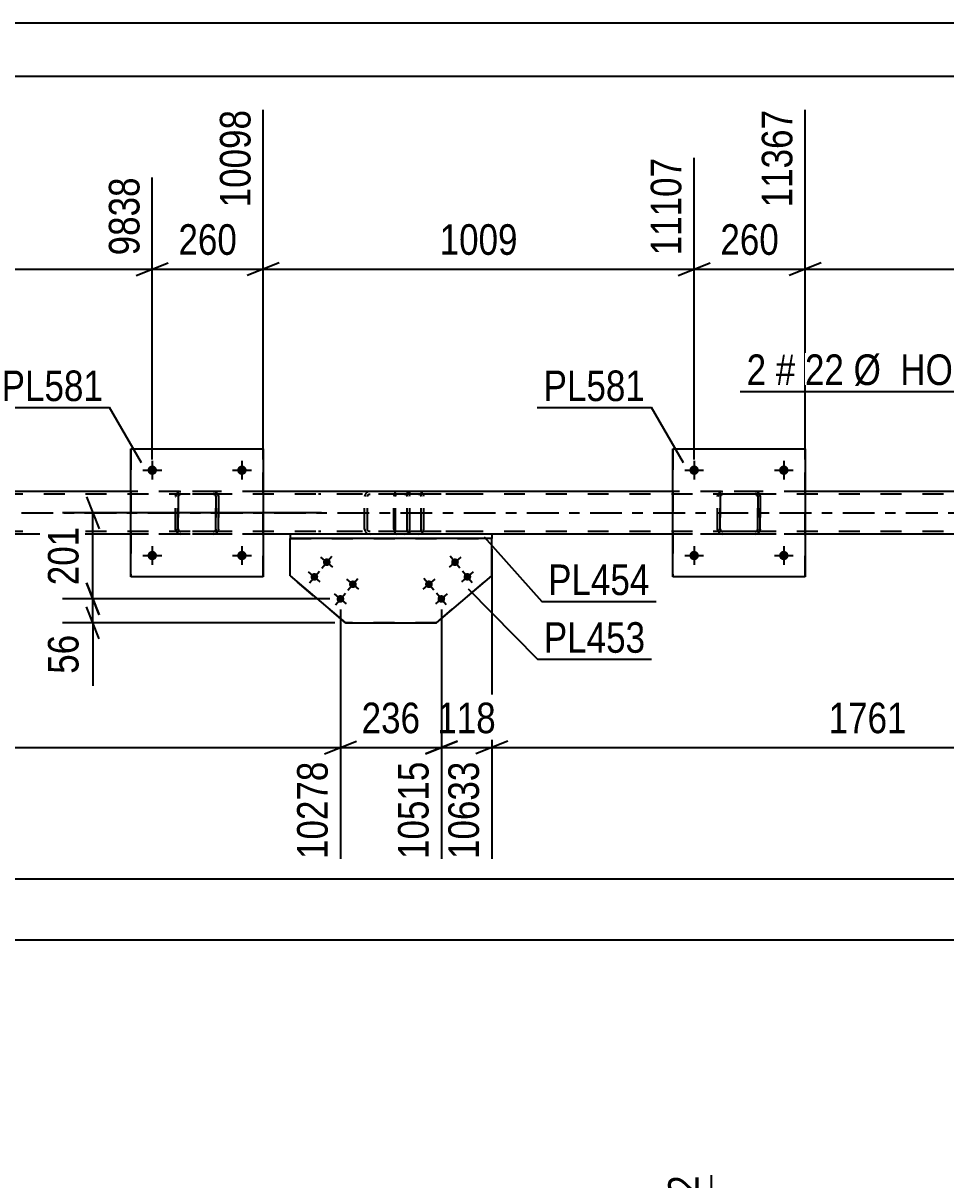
# Model space of a CAD drawing. Header units: millimetres. Extents: x -110 to 731, y -430 to 164.
# Drawn here: x 345.6 to 432, y 55.5 to 163.9 of the extents above; entities that cross this region are included whole.
import ezdxf

# ---------------------------------------------------------------- set-up
doc = ezdxf.new("R2010")
doc.units = ezdxf.units.MM
doc.linetypes.add('DXK_LINE_DOT2', pattern=[3.9198, 1.9599, -1.9599])
doc.linetypes.add('DXK_LINE_DOT3', pattern=[5.9187, 2.979, -0.9799, 0.9799, -0.9799])
doc.styles.add('Arial Narrow', font='ARIALN.TTF', dxfattribs={"height": 0.2})

# ---------------------------------------------------------------- blocks, each defined once
blk = doc.blocks.new('Unknown-570343290-53952')
at = {"color": 5, "linetype": 'Continuous'}
for p, q in [((730.87, 163.91), (-110.13, 163.91)), ((725.87, 158.91), (-105.13, 158.91))]:
    blk.add_line(p, q, dxfattribs=at)
blk = doc.blocks.new('Part-570343290-68809 - 68787')
at = {"color": 7, "linetype": 'DXK_LINE_DOT2'}
for p, q in [((381.32, 120.01), (373.28, 120.01)), ((381.32, 119.77), (373.28, 119.77)), ((377.63, 119.7), (377.59, 119.53)), ((377.59, 116.49), (377.59, 119.53)), ((377.63, 119.71), (377.63, 119.7)), ((377.85, 119.53), (377.87, 119.62)), ((377.85, 116.49), (377.85, 119.53)), ((377.87, 119.62), (377.92, 119.7)), ((378.1, 120.01), (377.91, 119.97)), ((377.92, 119.7), (378.01, 119.75)), ((378.01, 119.75), (378.1, 119.77)), ((381.51, 119.97), (381.32, 120.01)), ((381.32, 119.77), (381.41, 119.75)), ((381.41, 119.75), (381.5, 119.7)), ((381.5, 119.7), (381.55, 119.62)), ((381.55, 119.62), (381.57, 119.53)), ((381.57, 116.49), (381.57, 119.53)), ((381.79, 119.7), (381.79, 119.71)), ((381.83, 119.53), (381.79, 119.7)), ((381.83, 116.49), (381.83, 119.53)), ((381.32, 116.25), (373.28, 116.25)), ((377.59, 116.49), (377.63, 116.3)), ((377.87, 116.4), (377.85, 116.49)), ((377.92, 116.32), (377.87, 116.4)), ((377.91, 116.04), (378.1, 116.01)), ((378.01, 116.27), (377.92, 116.32)), ((378.1, 116.25), (378.01, 116.27)), ((381.41, 116.27), (381.32, 116.25)), ((381.32, 116.01), (381.51, 116.04)), ((381.5, 116.32), (381.41, 116.27)), ((381.55, 116.4), (381.5, 116.32)), ((381.57, 116.49), (381.55, 116.4)), ((381.79, 116.3), (381.83, 116.49)), ((381.32, 116.01), (373.28, 116.01))]:
    blk.add_line(p, q, dxfattribs=at)
for centre, start, end in [((378.08, 119.51), 110.9282, 155.8647), ((381.34, 119.51), 24.1353, 69.0718), ((378.08, 116.51), 204.1353, 249.0718), ((381.34, 116.51), 290.9282, 335.8647)]:
    blk.add_arc(centre, 0.495, start, end, dxfattribs=at)
blk = doc.blocks.new('Part-570343290-68815 - 68787')
at = {"color": 7, "linetype": 'DXK_LINE_DOT2'}
for p, q in [((651.32, 119.77), (-9.68, 119.77)), ((368.1, 120.01), (355.7, 120.01)), ((418.86, 120.01), (406.46, 120.01)), ((651.32, 116.25), (-9.68, 116.25)), ((651.32, 116.01), (0.35, 116.01)), ((368.1, 116.01), (355.7, 116.01)), ((389.5, 116.01), (370.61, 116.01)), ((418.86, 116.01), (406.46, 116.01))]:
    blk.add_line(p, q, dxfattribs=at)
at = {"color": 2, "linetype": 'Continuous'}
for p, q in [((355.7, 120.01), (317.33, 120.01)), ((406.46, 120.01), (368.1, 120.01)), ((457.22, 120.01), (418.86, 120.01)), ((355.7, 116.01), (317.33, 116.01)), ((370.61, 116.01), (368.1, 116.01)), ((406.46, 116.01), (389.5, 116.01)), ((455.21, 116.01), (418.86, 116.01))]:
    blk.add_line(p, q, dxfattribs=at)
at = {"color": 7, "linetype": 'DXK_LINE_DOT3'}
blk.add_line((-9.68, 118.01), (651.32, 118.01), dxfattribs=at)
blk = doc.blocks.new('Part-570343290-68904 - 68787')
at = {"color": 7, "linetype": 'DXK_LINE_DOT2'}
for p, q in [((410.66, 119.53), (410.69, 119.71)), ((410.7, 119.71), (410.66, 119.53)), ((410.66, 116.49), (410.66, 119.53)), ((410.66, 119.53), (410.66, 119.53)), ((410.66, 116.49), (410.66, 119.53)), ((410.9, 119.53), (410.92, 119.62)), ((410.92, 119.62), (410.9, 119.53)), ((410.9, 116.49), (410.9, 119.53)), ((410.9, 119.53), (410.9, 119.53)), ((410.9, 119.53), (410.9, 116.49)), ((410.92, 119.62), (410.97, 119.7)), ((410.97, 119.7), (410.92, 119.62)), ((410.95, 119.97), (411.14, 120.01)), ((410.95, 119.97), (410.96, 119.97)), ((411.14, 120.01), (410.96, 119.97)), ((410.97, 119.7), (411.05, 119.75)), ((411.05, 119.75), (410.97, 119.7)), ((411.05, 119.75), (411.14, 119.77)), ((411.14, 119.77), (411.05, 119.75)), ((414.18, 120.01), (411.14, 120.01)), ((414.18, 119.77), (411.14, 119.77)), ((414.18, 120.01), (414.36, 119.97)), ((414.36, 119.97), (414.18, 120.01)), ((414.18, 119.77), (414.27, 119.75)), ((414.27, 119.75), (414.18, 119.77)), ((414.27, 119.75), (414.27, 119.75)), ((414.27, 119.75), (414.35, 119.7)), ((414.35, 119.7), (414.27, 119.75)), ((414.35, 119.7), (414.4, 119.62)), ((414.4, 119.62), (414.35, 119.7)), ((414.4, 119.62), (414.42, 119.53)), ((414.42, 119.53), (414.4, 119.62)), ((414.42, 116.49), (414.42, 119.53)), ((414.42, 119.53), (414.42, 119.53)), ((414.42, 119.53), (414.42, 116.49)), ((414.62, 119.71), (414.66, 119.53)), ((414.66, 119.53), (414.62, 119.71)), ((414.66, 116.49), (414.66, 119.53)), ((414.66, 119.53), (414.66, 119.53)), ((414.66, 119.53), (414.66, 116.49)), ((410.66, 116.49), (410.66, 116.49)), ((410.69, 116.3), (410.66, 116.49)), ((410.66, 116.49), (410.7, 116.3)), ((410.9, 116.49), (410.9, 116.49)), ((410.92, 116.39), (410.9, 116.49)), ((410.9, 116.49), (410.92, 116.39)), ((410.97, 116.32), (410.92, 116.39)), ((410.92, 116.39), (410.97, 116.32)), ((410.95, 116.04), (410.96, 116.04)), ((411.14, 116.01), (410.95, 116.04)), ((410.96, 116.04), (411.14, 116.01)), ((411.05, 116.26), (410.97, 116.32)), ((410.97, 116.32), (411.05, 116.26)), ((411.14, 116.25), (411.05, 116.26)), ((411.05, 116.26), (411.14, 116.25)), ((414.18, 116.25), (411.14, 116.25)), ((414.27, 116.26), (414.18, 116.25)), ((414.18, 116.25), (414.27, 116.26)), ((414.36, 116.04), (414.18, 116.01)), ((414.18, 116.01), (414.36, 116.04)), ((414.35, 116.32), (414.27, 116.26)), ((414.27, 116.26), (414.35, 116.32)), ((414.27, 116.26), (414.27, 116.26)), ((414.4, 116.39), (414.35, 116.32)), ((414.35, 116.32), (414.4, 116.39)), ((414.42, 116.49), (414.4, 116.39)), ((414.4, 116.39), (414.42, 116.49)), ((414.42, 116.49), (414.42, 116.49)), ((414.66, 116.49), (414.62, 116.3)), ((414.62, 116.3), (414.66, 116.49)), ((414.66, 116.49), (414.66, 116.49)), ((414.18, 116.01), (411.14, 116.01))]:
    blk.add_line(p, q, dxfattribs=at)
at = {"color": 7, "linetype": 'DXK_LINE_DOT3'}
blk.add_line((412.66, 118.01), (412.66, 118.01), dxfattribs=at)
at = {"color": 7, "linetype": 'DXK_LINE_DOT2'}
for centre, start, end in [((411.14, 119.53), 112.5, 157.5), ((411.14, 119.53), 112.5, 157.5), ((414.18, 119.53), 22.5, 67.5), ((414.18, 119.53), 22.5, 67.5), ((411.14, 116.49), 202.5, 247.5), ((411.14, 116.49), 202.5, 247.5), ((414.18, 116.49), 292.5, 337.5), ((414.18, 116.49), 292.5, 337.5)]:
    blk.add_arc(centre, 0.48, start, end, dxfattribs=at)
blk = doc.blocks.new('Bolt-570343290-68968 - 68787')
at = {"linetype": 'Continuous'}
for points in [[(408.02, 114.01), (408.03, 114.1), (408.06, 114.19), (408.1, 114.27), (408.17, 114.33), (408.24, 114.39), (408.32, 114.43), (408.41, 114.44), (408.51, 114.44), (408.6, 114.43), (408.68, 114.39), (408.75, 114.33), (408.82, 114.27), (408.86, 114.19), (408.89, 114.1), (408.9, 114.01), (408.89, 113.92), (408.86, 113.83), (408.82, 113.75), (408.75, 113.68), (408.68, 113.63), (408.6, 113.59), (408.51, 113.57), (408.41, 113.57), (408.32, 113.59), (408.24, 113.63), (408.17, 113.68), (408.1, 113.75), (408.06, 113.83), (408.03, 113.92)], [(416.42, 114.01), (416.43, 114.1), (416.46, 114.19), (416.5, 114.27), (416.57, 114.33), (416.64, 114.39), (416.72, 114.43), (416.81, 114.44), (416.91, 114.44), (417, 114.43), (417.08, 114.39), (417.15, 114.33), (417.22, 114.27), (417.26, 114.19), (417.29, 114.1), (417.3, 114.01), (417.29, 113.92), (417.26, 113.83), (417.22, 113.75), (417.15, 113.68), (417.08, 113.63), (417, 113.59), (416.91, 113.57), (416.81, 113.57), (416.72, 113.59), (416.64, 113.63), (416.57, 113.68), (416.5, 113.75), (416.46, 113.83), (416.43, 113.92)]]:
    blk.add_hatch(color=1, dxfattribs=at).paths.add_polyline_path(points)
at = {"color": 1, "linetype": 'Continuous'}
for p, q in [((407.58, 114.01), (409.34, 114.01)), ((408.46, 114.89), (408.46, 113.13)), ((415.98, 114.01), (417.74, 114.01)), ((416.86, 114.89), (416.86, 113.13))]:
    blk.add_line(p, q, dxfattribs=at)
blk = doc.blocks.new('Bolt-570343290-68988 - 68787')
at = {"linetype": 'Continuous'}
for points in [[(373.77, 113.62), (373.83, 113.67), (373.89, 113.71), (373.96, 113.74), (374.04, 113.75), (374.11, 113.74), (374.18, 113.72), (374.25, 113.69), (374.31, 113.64), (374.35, 113.58), (374.39, 113.51), (374.4, 113.44), (374.41, 113.36), (374.39, 113.29), (374.36, 113.22), (374.32, 113.15), (374.27, 113.1), (374.2, 113.06), (374.13, 113.04), (374.06, 113.03), (373.98, 113.03), (373.91, 113.05), (373.85, 113.09), (373.79, 113.14), (373.74, 113.2), (373.71, 113.27), (373.69, 113.34), (373.69, 113.41), (373.7, 113.49), (373.73, 113.56)], [(372.61, 112.25), (372.66, 112.3), (372.73, 112.34), (372.8, 112.36), (372.87, 112.37), (372.95, 112.37), (373.02, 112.35), (373.09, 112.31), (373.15, 112.26), (373.19, 112.2), (373.22, 112.14), (373.24, 112.06), (373.24, 111.99), (373.23, 111.91), (373.2, 111.84), (373.16, 111.78), (373.11, 111.73), (373.04, 111.69), (372.97, 111.66), (372.9, 111.65), (372.82, 111.66), (372.75, 111.68), (372.68, 111.72), (372.63, 111.76), (372.58, 111.82), (372.55, 111.89), (372.53, 111.96), (372.53, 112.04), (372.54, 112.11), (372.57, 112.18)], [(376.22, 111.55), (376.27, 111.61), (376.33, 111.64), (376.41, 111.67), (376.48, 111.68), (376.55, 111.67), (376.63, 111.65), (376.69, 111.62), (376.75, 111.57), (376.8, 111.51), (376.83, 111.44), (376.85, 111.37), (376.85, 111.29), (376.84, 111.22), (376.81, 111.15), (376.77, 111.09), (376.71, 111.04), (376.65, 111), (376.58, 110.97), (376.5, 110.96), (376.43, 110.97), (376.35, 110.99), (376.29, 111.02), (376.23, 111.07), (376.18, 111.13), (376.15, 111.2), (376.13, 111.27), (376.13, 111.35), (376.15, 111.42), (376.17, 111.49)], [(375.05, 110.18), (375.11, 110.23), (375.17, 110.27), (375.24, 110.3), (375.32, 110.31), (375.39, 110.3), (375.46, 110.28), (375.53, 110.24), (375.59, 110.2), (375.63, 110.14), (375.67, 110.07), (375.68, 110), (375.69, 109.92), (375.67, 109.85), (375.65, 109.78), (375.6, 109.71), (375.55, 109.66), (375.48, 109.62), (375.41, 109.6), (375.34, 109.59), (375.26, 109.59), (375.19, 109.61), (375.13, 109.65), (375.07, 109.7), (375.02, 109.76), (374.99, 109.82), (374.97, 109.9), (374.97, 109.97), (374.98, 110.05), (375.01, 110.12)]]:
    blk.add_hatch(color=1, dxfattribs=at).paths.add_polyline_path(points)
at = {"color": 1, "linetype": 'Continuous'}
for p, q in [((374.6, 112.92), (373.5, 113.85)), ((373.58, 112.84), (374.51, 113.94)), ((373.43, 111.55), (372.34, 112.48)), ((372.42, 111.46), (373.35, 112.56)), ((377.04, 110.86), (375.94, 111.79)), ((376.03, 110.77), (376.96, 111.87)), ((375.88, 109.48), (374.78, 110.41)), ((374.86, 109.4), (375.79, 110.5))]:
    blk.add_line(p, q, dxfattribs=at)
blk = doc.blocks.new('Part-570343290-68863 - 68787')
at = {"color": 2, "linetype": 'Continuous'}
for p, q in [((389.5, 116.01), (370.61, 116.01)), ((370.61, 116.01), (370.61, 115.61)), ((389.5, 115.61), (370.61, 115.61)), ((389.5, 116.01), (389.5, 115.61))]:
    blk.add_line(p, q, dxfattribs=at)
blk = doc.blocks.new('Part-570343290-68933 - 68787')
at = {"color": 2, "linetype": 'Continuous'}
for p, q in [((370.61, 112.11), (370.61, 115.61)), ((389.5, 112.11), (389.5, 115.61)), ((370.61, 112.11), (375.8, 107.71)), ((384.31, 107.71), (389.5, 112.11)), ((375.8, 107.71), (384.31, 107.71)), ((375.8, 107.71), (375.8, 107.71)), ((384.31, 107.71), (384.31, 107.71))]:
    blk.add_line(p, q, dxfattribs=at)
at = {"color": 7, "linetype": 'DXK_LINE_DOT2'}
for p, q in [((370.61, 115.61), (389.5, 115.61)), ((370.61, 115.61), (389.5, 115.61)), ((375.8, 107.71), (370.61, 112.11)), ((384.31, 107.71), (389.5, 112.11)), ((384.31, 107.71), (375.8, 107.71))]:
    blk.add_line(p, q, dxfattribs=at)
blk = doc.blocks.new('Part-570343290-68902 - 68787')
at = {"color": 7, "linetype": 'DXK_LINE_DOT2'}
for p, q in [((359.89, 119.53), (359.93, 119.71)), ((359.89, 119.53), (359.9, 119.53)), ((359.89, 116.49), (359.89, 119.53)), ((359.93, 119.71), (359.9, 119.53)), ((359.9, 116.49), (359.9, 119.53)), ((360.15, 119.62), (360.13, 119.53)), ((360.14, 119.53), (360.13, 119.53)), ((360.13, 119.53), (360.13, 116.49)), ((360.14, 119.53), (360.15, 119.62)), ((360.14, 116.49), (360.14, 119.53)), ((360.15, 119.62), (360.21, 119.7)), ((360.21, 119.7), (360.15, 119.62)), ((360.19, 119.97), (360.37, 120.01)), ((360.38, 120.01), (360.19, 119.97)), ((360.19, 119.97), (360.19, 119.97)), ((360.21, 119.7), (360.28, 119.75)), ((360.28, 119.75), (360.21, 119.7)), ((360.28, 119.75), (360.38, 119.77)), ((360.37, 119.77), (360.28, 119.75)), ((363.42, 120.01), (360.37, 120.01)), ((363.42, 119.77), (360.37, 119.77)), ((363.41, 120.01), (363.6, 119.97)), ((363.51, 119.75), (363.41, 119.77)), ((363.6, 119.97), (363.42, 120.01)), ((363.42, 119.77), (363.51, 119.75)), ((363.51, 119.75), (363.51, 119.75)), ((363.51, 119.75), (363.59, 119.7)), ((363.58, 119.7), (363.51, 119.75)), ((363.64, 119.62), (363.58, 119.7)), ((363.59, 119.7), (363.64, 119.62)), ((363.64, 119.62), (363.66, 119.53)), ((363.65, 119.53), (363.64, 119.62)), ((363.66, 119.53), (363.65, 119.53)), ((363.65, 119.53), (363.65, 116.49)), ((363.66, 116.49), (363.66, 119.53)), ((363.86, 119.71), (363.89, 119.53)), ((363.9, 119.53), (363.86, 119.71)), ((363.9, 119.53), (363.89, 119.53)), ((363.89, 119.53), (363.89, 116.49)), ((363.9, 116.49), (363.9, 119.53)), ((359.9, 116.49), (359.89, 116.49)), ((359.93, 116.3), (359.89, 116.49)), ((359.9, 116.49), (359.93, 116.3)), ((360.13, 116.49), (360.14, 116.49)), ((360.13, 116.49), (360.15, 116.39)), ((360.15, 116.39), (360.14, 116.49)), ((360.21, 116.32), (360.15, 116.39)), ((360.15, 116.39), (360.21, 116.32)), ((360.19, 116.04), (360.19, 116.04)), ((360.37, 116.01), (360.19, 116.04)), ((360.19, 116.04), (360.38, 116.01)), ((360.28, 116.26), (360.21, 116.32)), ((360.21, 116.32), (360.28, 116.26)), ((360.38, 116.25), (360.28, 116.26)), ((360.28, 116.26), (360.37, 116.25)), ((363.42, 116.25), (360.37, 116.25)), ((363.41, 116.25), (363.51, 116.26)), ((363.6, 116.04), (363.41, 116.01)), ((363.51, 116.26), (363.42, 116.25)), ((363.42, 116.01), (363.6, 116.04)), ((363.59, 116.32), (363.51, 116.26)), ((363.51, 116.26), (363.58, 116.32)), ((363.51, 116.26), (363.51, 116.26)), ((363.58, 116.32), (363.64, 116.39)), ((363.64, 116.39), (363.59, 116.32)), ((363.66, 116.49), (363.64, 116.39)), ((363.64, 116.39), (363.65, 116.49)), ((363.65, 116.49), (363.66, 116.49)), ((363.89, 116.49), (363.86, 116.3)), ((363.86, 116.3), (363.9, 116.49)), ((363.89, 116.49), (363.9, 116.49)), ((363.42, 116.01), (360.37, 116.01))]:
    blk.add_line(p, q, dxfattribs=at)
at = {"color": 7, "linetype": 'DXK_LINE_DOT3'}
blk.add_line((361.9, 118.01), (361.89, 118.01), dxfattribs=at)
at = {"color": 7, "linetype": 'DXK_LINE_DOT2'}
for centre, start, end in [((360.37, 119.53), 112.5, 157.5), ((360.38, 119.53), 112.5, 157.5), ((363.41, 119.53), 22.5, 67.5), ((363.42, 119.53), 22.5, 67.5), ((360.37, 116.49), 202.5, 247.5), ((360.38, 116.49), 202.5, 247.5), ((363.41, 116.49), 292.5, 337.5), ((363.42, 116.49), 292.5, 337.5)]:
    blk.add_arc(centre, 0.48, start, end, dxfattribs=at)
blk = doc.blocks.new('Part-570343290-68903 - 68787')
at = {"color": 2, "linetype": 'Continuous'}
for p, q in [((355.7, 112.01), (355.7, 124.01)), ((355.7, 124.01), (355.7, 124.01)), ((355.7, 124.01), (368.1, 124.01)), ((368.1, 124.01), (368.1, 112.01)), ((355.7, 112.01), (355.7, 112.01)), ((368.1, 112.01), (355.7, 112.01))]:
    blk.add_line(p, q, dxfattribs=at)
at = {"color": 7, "linetype": 'DXK_LINE_DOT2'}
for p, q in [((355.7, 124.01), (355.7, 112.01)), ((355.7, 124.01), (355.7, 124.01)), ((368.1, 112.01), (368.1, 124.01)), ((355.7, 112.01), (355.7, 112.01))]:
    blk.add_line(p, q, dxfattribs=at)
blk = doc.blocks.new('Part-570343290-68905 - 68787')
at = {"color": 2, "linetype": 'Continuous'}
for p, q in [((406.46, 112.01), (406.46, 124.01)), ((406.46, 124.01), (406.46, 124.01)), ((406.46, 124.01), (418.86, 124.01)), ((418.86, 124.01), (418.86, 112.01)), ((406.46, 112.01), (406.46, 112.01)), ((418.86, 112.01), (406.46, 112.01))]:
    blk.add_line(p, q, dxfattribs=at)
at = {"color": 7, "linetype": 'DXK_LINE_DOT2'}
for p, q in [((406.46, 124.01), (406.46, 112.01)), ((406.46, 124.01), (406.46, 124.01)), ((418.86, 112.01), (418.86, 124.01)), ((406.46, 112.01), (406.46, 112.01))]:
    blk.add_line(p, q, dxfattribs=at)
blk = doc.blocks.new('Part-570343290-68917 - 68787')
at = {"color": 7, "linetype": 'DXK_LINE_DOT2'}
for p, q in [((380.36, 119.71), (380.34, 119.53)), ((380.34, 116.49), (380.34, 119.53)), ((380.41, 119.87), (380.36, 119.71)), ((380.5, 119.97), (380.41, 119.87)), ((380.47, 119.53), (380.48, 119.62)), ((380.47, 116.49), (380.47, 119.53)), ((380.48, 119.62), (380.51, 119.7)), ((380.6, 120.01), (380.5, 119.97)), ((380.51, 119.7), (380.55, 119.75)), ((380.55, 119.75), (380.6, 119.77)), ((387.17, 120.01), (380.6, 120.01)), ((387.17, 119.77), (380.6, 119.77)), ((381.83, 119.77), (381.83, 120.01)), ((382.83, 119.97), (382.64, 120.01)), ((382.64, 119.77), (382.74, 119.75)), ((382.74, 119.75), (382.82, 119.7)), ((382.82, 119.7), (382.87, 119.62)), ((382.87, 119.62), (382.89, 119.53)), ((382.89, 116.49), (382.89, 119.53)), ((383.11, 119.7), (383.11, 119.71)), ((383.14, 119.53), (383.11, 119.7)), ((383.14, 116.49), (383.14, 119.53)), ((380.34, 116.49), (380.36, 116.3)), ((380.36, 116.3), (380.41, 116.15)), ((380.41, 116.15), (380.5, 116.04)), ((380.48, 116.4), (380.47, 116.49)), ((380.51, 116.32), (380.48, 116.4)), ((380.5, 116.04), (380.6, 116.01)), ((380.55, 116.27), (380.51, 116.32)), ((380.6, 116.25), (380.55, 116.27)), ((387.17, 116.25), (380.6, 116.25)), ((381.83, 116.01), (381.83, 116.25)), ((382.74, 116.27), (382.64, 116.25)), ((382.64, 116.01), (382.83, 116.04)), ((382.82, 116.32), (382.74, 116.27)), ((382.87, 116.4), (382.82, 116.32)), ((382.89, 116.49), (382.87, 116.4)), ((383.11, 116.3), (383.14, 116.49)), ((387.17, 116.01), (380.6, 116.01))]:
    blk.add_line(p, q, dxfattribs=at)
for centre, start, end in [((382.65, 119.51), 23.9465, 68.8967), ((382.65, 116.5), 291.1033, 336.0535)]:
    blk.add_arc(centre, 0.493, start, end, dxfattribs=at)
blk = doc.blocks.new('Bolt-570343290-68966 - 68787')
at = {"linetype": 'Continuous'}
for points in [[(357.26, 114.01), (357.27, 114.1), (357.29, 114.19), (357.34, 114.27), (357.4, 114.33), (357.48, 114.39), (357.56, 114.43), (357.65, 114.44), (357.74, 114.44), (357.83, 114.43), (357.92, 114.39), (357.99, 114.33), (358.05, 114.27), (358.1, 114.19), (358.13, 114.1), (358.14, 114.01), (358.13, 113.92), (358.1, 113.83), (358.05, 113.75), (357.99, 113.68), (357.92, 113.63), (357.83, 113.59), (357.74, 113.57), (357.65, 113.57), (357.56, 113.59), (357.48, 113.63), (357.4, 113.68), (357.34, 113.75), (357.29, 113.83), (357.27, 113.92)], [(365.66, 114.01), (365.67, 114.1), (365.69, 114.19), (365.74, 114.27), (365.8, 114.33), (365.88, 114.39), (365.96, 114.43), (366.05, 114.44), (366.14, 114.44), (366.23, 114.43), (366.32, 114.39), (366.39, 114.33), (366.45, 114.27), (366.5, 114.19), (366.53, 114.1), (366.54, 114.01), (366.53, 113.92), (366.5, 113.83), (366.45, 113.75), (366.39, 113.68), (366.32, 113.63), (366.23, 113.59), (366.14, 113.57), (366.05, 113.57), (365.96, 113.59), (365.88, 113.63), (365.8, 113.68), (365.74, 113.75), (365.69, 113.83), (365.67, 113.92)]]:
    blk.add_hatch(color=1, dxfattribs=at).paths.add_polyline_path(points)
at = {"color": 1, "linetype": 'Continuous'}
for p, q in [((356.82, 114.01), (358.58, 114.01)), ((357.7, 114.89), (357.7, 113.13)), ((365.22, 114.01), (366.98, 114.01)), ((366.1, 114.89), (366.1, 113.13))]:
    blk.add_line(p, q, dxfattribs=at)
blk = doc.blocks.new('Bolt-570343290-68967 - 68787')
at = {"linetype": 'Continuous'}
for points in [[(357.26, 122.01), (357.27, 122.1), (357.29, 122.19), (357.34, 122.27), (357.4, 122.33), (357.48, 122.39), (357.56, 122.43), (357.65, 122.44), (357.74, 122.44), (357.83, 122.43), (357.92, 122.39), (357.99, 122.33), (358.05, 122.27), (358.1, 122.19), (358.13, 122.1), (358.14, 122.01), (358.13, 121.92), (358.1, 121.83), (358.05, 121.75), (357.99, 121.68), (357.92, 121.63), (357.83, 121.59), (357.74, 121.57), (357.65, 121.57), (357.56, 121.59), (357.48, 121.63), (357.4, 121.68), (357.34, 121.75), (357.29, 121.83), (357.27, 121.92)], [(365.66, 122.01), (365.67, 122.1), (365.69, 122.19), (365.74, 122.27), (365.8, 122.33), (365.88, 122.39), (365.96, 122.43), (366.05, 122.44), (366.14, 122.44), (366.23, 122.43), (366.32, 122.39), (366.39, 122.33), (366.45, 122.27), (366.5, 122.19), (366.53, 122.1), (366.54, 122.01), (366.53, 121.92), (366.5, 121.83), (366.45, 121.75), (366.39, 121.68), (366.32, 121.63), (366.23, 121.59), (366.14, 121.57), (366.05, 121.57), (365.96, 121.59), (365.88, 121.63), (365.8, 121.68), (365.74, 121.75), (365.69, 121.83), (365.67, 121.92)]]:
    blk.add_hatch(color=1, dxfattribs=at).paths.add_polyline_path(points)
at = {"color": 1, "linetype": 'Continuous'}
for p, q in [((357.7, 122.89), (357.7, 121.13)), ((366.1, 122.89), (366.1, 121.13)), ((356.82, 122.01), (358.58, 122.01)), ((365.22, 122.01), (366.98, 122.01))]:
    blk.add_line(p, q, dxfattribs=at)
blk = doc.blocks.new('Bolt-570343290-68969 - 68787')
at = {"linetype": 'Continuous'}
for points in [[(408.02, 122.01), (408.03, 122.1), (408.06, 122.19), (408.1, 122.27), (408.17, 122.33), (408.24, 122.39), (408.32, 122.43), (408.41, 122.44), (408.51, 122.44), (408.6, 122.43), (408.68, 122.39), (408.75, 122.33), (408.82, 122.27), (408.86, 122.19), (408.89, 122.1), (408.9, 122.01), (408.89, 121.92), (408.86, 121.83), (408.82, 121.75), (408.75, 121.68), (408.68, 121.63), (408.6, 121.59), (408.51, 121.57), (408.41, 121.57), (408.32, 121.59), (408.24, 121.63), (408.17, 121.68), (408.1, 121.75), (408.06, 121.83), (408.03, 121.92)], [(416.42, 122.01), (416.43, 122.1), (416.46, 122.19), (416.5, 122.27), (416.57, 122.33), (416.64, 122.39), (416.72, 122.43), (416.81, 122.44), (416.91, 122.44), (417, 122.43), (417.08, 122.39), (417.15, 122.33), (417.22, 122.27), (417.26, 122.19), (417.29, 122.1), (417.3, 122.01), (417.29, 121.92), (417.26, 121.83), (417.22, 121.75), (417.15, 121.68), (417.08, 121.63), (417, 121.59), (416.91, 121.57), (416.81, 121.57), (416.72, 121.59), (416.64, 121.63), (416.57, 121.68), (416.5, 121.75), (416.46, 121.83), (416.43, 121.92)]]:
    blk.add_hatch(color=1, dxfattribs=at).paths.add_polyline_path(points)
at = {"color": 1, "linetype": 'Continuous'}
for p, q in [((408.46, 122.89), (408.46, 121.13)), ((416.86, 122.89), (416.86, 121.13)), ((407.58, 122.01), (409.34, 122.01)), ((415.98, 122.01), (417.74, 122.01))]:
    blk.add_line(p, q, dxfattribs=at)
blk = doc.blocks.new('Bolt-570343290-68989 - 68787')
at = {"linetype": 'Continuous'}
for points in [[(385.7, 113.45), (385.72, 113.52), (385.76, 113.59), (385.81, 113.64), (385.86, 113.69), (385.93, 113.72), (386, 113.74), (386.08, 113.75), (386.15, 113.73), (386.22, 113.71), (386.29, 113.67), (386.34, 113.61), (386.38, 113.55), (386.41, 113.48), (386.42, 113.4), (386.41, 113.33), (386.39, 113.26), (386.36, 113.19), (386.31, 113.13), (386.25, 113.08), (386.18, 113.05), (386.11, 113.03), (386.03, 113.03), (385.96, 113.04), (385.89, 113.07), (385.83, 113.11), (385.78, 113.16), (385.73, 113.23), (385.71, 113.3), (385.7, 113.37)], [(383.26, 111.38), (383.28, 111.45), (383.31, 111.52), (383.36, 111.58), (383.42, 111.62), (383.49, 111.66), (383.56, 111.68), (383.64, 111.68), (383.71, 111.67), (383.78, 111.64), (383.84, 111.6), (383.9, 111.54), (383.94, 111.48), (383.96, 111.41), (383.97, 111.34), (383.97, 111.26), (383.95, 111.19), (383.91, 111.12), (383.87, 111.06), (383.81, 111.02), (383.74, 110.98), (383.67, 110.96), (383.59, 110.96), (383.52, 110.97), (383.45, 111), (383.39, 111.04), (383.33, 111.1), (383.29, 111.16), (383.27, 111.23), (383.25, 111.31)], [(386.86, 112.07), (386.89, 112.15), (386.92, 112.21), (386.97, 112.27), (387.03, 112.32), (387.09, 112.35), (387.17, 112.37), (387.24, 112.37), (387.32, 112.36), (387.39, 112.33), (387.45, 112.29), (387.5, 112.24), (387.54, 112.17), (387.57, 112.1), (387.58, 112.03), (387.57, 111.95), (387.55, 111.88), (387.52, 111.81), (387.47, 111.76), (387.41, 111.71), (387.35, 111.68), (387.27, 111.66), (387.2, 111.65), (387.12, 111.67), (387.05, 111.69), (386.99, 111.74), (386.94, 111.79), (386.9, 111.85), (386.87, 111.92), (386.86, 112)], [(384.42, 110.01), (384.44, 110.08), (384.48, 110.15), (384.52, 110.2), (384.58, 110.25), (384.65, 110.28), (384.72, 110.3), (384.8, 110.31), (384.87, 110.29), (384.94, 110.27), (385.01, 110.22), (385.06, 110.17), (385.1, 110.11), (385.13, 110.04), (385.14, 109.96), (385.13, 109.89), (385.11, 109.81), (385.08, 109.75), (385.03, 109.69), (384.97, 109.64), (384.9, 109.61), (384.83, 109.59), (384.75, 109.59), (384.68, 109.6), (384.61, 109.63), (384.55, 109.67), (384.5, 109.72), (384.45, 109.79), (384.43, 109.86), (384.42, 109.93)]]:
    blk.add_hatch(color=1, dxfattribs=at).paths.add_polyline_path(points)
at = {"color": 1, "linetype": 'Continuous'}
for p, q in [((386.61, 113.85), (385.51, 112.92)), ((386.52, 112.84), (385.59, 113.94)), ((384.16, 111.79), (383.06, 110.86)), ((384.08, 110.77), (383.15, 111.87)), ((387.77, 112.48), (386.67, 111.55)), ((387.68, 111.46), (386.75, 112.56)), ((385.33, 110.41), (384.23, 109.48)), ((385.24, 109.4), (384.31, 110.5))]:
    blk.add_line(p, q, dxfattribs=at)
blk = doc.blocks.new('StraightDimension-570343290-70957 - 68787')
at = {"color": 7, "linetype": 'Continuous'}
for p, q in [((418.86, 123.01), (418.86, 155.79)), ((459.22, 123.01), (459.22, 151.29)), ((420.36, 141.45), (417.36, 140.25)), ((457.72, 140.25), (460.72, 141.45)), ((418.86, 140.85), (459.22, 140.85))]:
    blk.add_line(p, q, dxfattribs=at)
at = {"color": 0}
blk.add_wipeout([(443.3, 141.6), (443.3, 145.8), (434.78, 145.8), (434.78, 141.6)], dxfattribs=at)
at = {"color": 3, "style": 'Arial Narrow'}
blk.add_text('1009', height=2.863, dxfattribs=at).set_placement((435.38, 142.2))
at = {"color": 0, "linetype": 'Continuous'}
blk.add_wipeout([(458.62, 151.89), (454.42, 151.89), (454.42, 141.55), (458.62, 141.55)], dxfattribs=at)
at = {"color": 3, "linetype": 'Continuous', "style": 'Arial Narrow'}
blk.add_text('12376', height=2.863, rotation=90.0002, dxfattribs=at).set_placement((458.02, 142.15))
blk = doc.blocks.new('StraightDimension-570343290-74703 - 68787')
at = {"color": 7, "linetype": 'Continuous'}
blk.add_line((-24.58, 83.71), (688.44, 83.71), dxfattribs=at)
blk = doc.blocks.new('StraightDimension-570343290-70958 - 68787')
at = {"color": 7, "linetype": 'Continuous'}
for p, q in [((418.86, 123.01), (418.86, 155.79)), ((408.46, 123.01), (408.46, 151.29)), ((406.96, 140.25), (409.96, 141.45)), ((420.36, 141.45), (417.36, 140.25)), ((408.46, 140.85), (418.86, 140.85))]:
    blk.add_line(p, q, dxfattribs=at)
at = {"color": 0}
blk.add_wipeout([(417, 141.6), (417, 145.8), (410.32, 145.8), (410.32, 141.6)], dxfattribs=at)
at = {"color": 3, "style": 'Arial Narrow'}
blk.add_text('260', height=2.863, dxfattribs=at).set_placement((410.92, 142.2))
at = {"color": 0, "linetype": 'Continuous'}
blk.add_wipeout([(418.26, 156.39), (414.06, 156.39), (414.06, 146.05), (418.26, 146.05)], dxfattribs=at)
at = {"color": 3, "linetype": 'Continuous', "style": 'Arial Narrow'}
blk.add_text('11367', height=2.863, rotation=90.0002, dxfattribs=at).set_placement((417.66, 146.65))
blk = doc.blocks.new('StraightDimension-570343290-70959 - 68787')
at = {"color": 7, "linetype": 'Continuous'}
for p, q in [((368.1, 123.01), (368.1, 155.79)), ((408.46, 123.01), (408.46, 151.29)), ((369.6, 141.45), (366.6, 140.25)), ((406.96, 140.25), (409.96, 141.45)), ((368.1, 140.85), (408.46, 140.85))]:
    blk.add_line(p, q, dxfattribs=at)
at = {"color": 0}
blk.add_wipeout([(392.53, 141.6), (392.53, 145.8), (384.02, 145.8), (384.02, 141.6)], dxfattribs=at)
at = {"color": 3, "style": 'Arial Narrow'}
blk.add_text('1009', height=2.863, dxfattribs=at).set_placement((384.62, 142.2))
at = {"color": 0, "linetype": 'Continuous'}
blk.add_wipeout([(407.86, 151.89), (403.66, 151.89), (403.66, 141.55), (407.86, 141.55)], dxfattribs=at)
at = {"color": 3, "linetype": 'Continuous', "style": 'Arial Narrow'}
blk.add_text('11107', height=2.863, rotation=90.0002, dxfattribs=at).set_placement((407.26, 142.15))
blk = doc.blocks.new('StraightDimension-570343290-70960 - 68787')
at = {"color": 7, "linetype": 'Continuous'}
for p, q in [((368.1, 123.01), (368.1, 155.79)), ((357.7, 123.01), (357.7, 149.46)), ((356.2, 140.25), (359.2, 141.45)), ((369.6, 141.45), (366.6, 140.25)), ((357.7, 140.85), (368.1, 140.85))]:
    blk.add_line(p, q, dxfattribs=at)
at = {"color": 0}
blk.add_wipeout([(366.24, 141.6), (366.24, 145.8), (359.55, 145.8), (359.55, 141.6)], dxfattribs=at)
at = {"color": 3, "style": 'Arial Narrow'}
blk.add_text('260', height=2.863, dxfattribs=at).set_placement((360.15, 142.2))
at = {"color": 0, "linetype": 'Continuous'}
blk.add_wipeout([(367.5, 156.39), (363.3, 156.39), (363.3, 146.05), (367.5, 146.05)], dxfattribs=at)
at = {"color": 3, "linetype": 'Continuous', "style": 'Arial Narrow'}
blk.add_text('10098', height=2.863, rotation=90.0002, dxfattribs=at).set_placement((366.9, 146.65))
blk = doc.blocks.new('StraightDimension-570343290-70961 - 68787')
at = {"color": 7, "linetype": 'Continuous'}
for p, q in [((317.33, 123.01), (317.33, 153.96)), ((357.7, 123.01), (357.7, 149.46)), ((318.83, 141.45), (315.83, 140.25)), ((356.2, 140.25), (359.2, 141.45)), ((317.33, 140.85), (357.7, 140.85))]:
    blk.add_line(p, q, dxfattribs=at)
at = {"color": 0}
blk.add_wipeout([(341.77, 141.6), (341.77, 145.8), (333.26, 145.8), (333.26, 141.6)], dxfattribs=at)
at = {"color": 3, "style": 'Arial Narrow'}
blk.add_text('1009', height=2.863, dxfattribs=at).set_placement((333.86, 142.2))
at = {"color": 0, "linetype": 'Continuous'}
blk.add_wipeout([(357.1, 150.06), (352.9, 150.06), (352.9, 141.55), (357.1, 141.55)], dxfattribs=at)
at = {"color": 3, "linetype": 'Continuous', "style": 'Arial Narrow'}
blk.add_text('9838', height=2.863, rotation=90.0002, dxfattribs=at).set_placement((356.5, 142.15))
blk = doc.blocks.new('StraightDimension-570343290-74012 - 68787')
at = {"color": 7, "linetype": 'Continuous'}
for p, q in [((389.5, 114.61), (389.5, 85.57)), ((459.94, 108.95), (459.94, 85.57)), ((391, 96.61), (388, 95.41)), ((458.44, 95.41), (461.44, 96.61)), ((389.5, 96.01), (459.94, 96.01))]:
    blk.add_line(p, q, dxfattribs=at)
at = {"color": 0}
blk.add_wipeout([(428.97, 96.76), (428.97, 100.96), (420.46, 100.96), (420.46, 96.76)], dxfattribs=at)
at = {"color": 3, "style": 'Arial Narrow'}
blk.add_text('1761', height=2.863, dxfattribs=at).set_placement((421.06, 97.36))
at = {"color": 0, "linetype": 'Continuous'}
blk.add_wipeout([(459.34, 95.31), (455.14, 95.31), (455.14, 84.97), (459.34, 84.97)], dxfattribs=at)
at = {"color": 3, "linetype": 'Continuous', "style": 'Arial Narrow'}
blk.add_text('12394', height=2.863, rotation=90.0002, dxfattribs=at).set_placement((458.74, 85.57))
blk = doc.blocks.new('StraightDimension-570343290-74013 - 68787')
at = {"color": 7, "linetype": 'Continuous'}
for p, q in [((389.5, 114.61), (389.5, 85.57)), ((384.78, 108.95), (384.78, 85.57)), ((383.28, 95.41), (386.28, 96.61)), ((391, 96.61), (388, 95.41)), ((384.78, 96.01), (389.5, 96.01))]:
    blk.add_line(p, q, dxfattribs=at)
at = {"color": 0}
blk.add_wipeout([(390.48, 96.76), (390.48, 100.96), (383.8, 100.96), (383.8, 96.76)], dxfattribs=at)
at = {"color": 0, "linetype": 'Continuous'}
blk.add_wipeout([(388.9, 95.31), (384.7, 95.31), (384.7, 84.97), (388.9, 84.97)], dxfattribs=at)
at = {"color": 3, "style": 'Arial Narrow'}
blk.add_text('118', height=2.863, dxfattribs=at).set_placement((384.4, 97.36))
at = {"color": 3, "linetype": 'Continuous', "style": 'Arial Narrow'}
blk.add_text('10633', height=2.863, rotation=90.0002, dxfattribs=at).set_placement((388.3, 85.57))
blk = doc.blocks.new('StraightDimension-570343290-74014 - 68787')
at = {"color": 7, "linetype": 'Continuous'}
for p, q in [((375.33, 108.95), (375.33, 85.57)), ((384.78, 108.95), (384.78, 85.57)), ((373.83, 95.41), (376.83, 96.61)), ((386.28, 96.61), (383.28, 95.41)), ((375.33, 96.01), (384.78, 96.01))]:
    blk.add_line(p, q, dxfattribs=at)
at = {"color": 0}
blk.add_wipeout([(383.39, 96.76), (383.39, 100.96), (376.71, 100.96), (376.71, 96.76)], dxfattribs=at)
at = {"color": 0, "linetype": 'Continuous'}
blk.add_wipeout([(384.18, 95.31), (379.98, 95.31), (379.98, 84.97), (384.18, 84.97)], dxfattribs=at)
at = {"color": 3, "style": 'Arial Narrow'}
blk.add_text('236', height=2.863, dxfattribs=at).set_placement((377.31, 97.36))
at = {"color": 3, "linetype": 'Continuous', "style": 'Arial Narrow'}
blk.add_text('10515', height=2.863, rotation=90.0002, dxfattribs=at).set_placement((383.58, 85.57))
blk = doc.blocks.new('StraightDimension-570343290-74015 - 68787')
at = {"color": 7, "linetype": 'Continuous'}
for p, q in [((304.89, 114.61), (304.89, 87.4)), ((375.33, 108.95), (375.33, 85.57)), ((306.39, 96.61), (303.39, 95.41)), ((373.83, 95.41), (376.83, 96.61)), ((304.89, 96.01), (375.33, 96.01))]:
    blk.add_line(p, q, dxfattribs=at)
at = {"color": 0}
blk.add_wipeout([(344.37, 96.76), (344.37, 100.96), (335.85, 100.96), (335.85, 96.76)], dxfattribs=at)
at = {"color": 3, "style": 'Arial Narrow'}
blk.add_text('1761', height=2.863, dxfattribs=at).set_placement((336.45, 97.36))
at = {"color": 0, "linetype": 'Continuous'}
blk.add_wipeout([(374.73, 95.31), (370.53, 95.31), (370.53, 84.97), (374.73, 84.97)], dxfattribs=at)
at = {"color": 3, "linetype": 'Continuous', "style": 'Arial Narrow'}
blk.add_text('10278', height=2.863, rotation=90.0002, dxfattribs=at).set_placement((374.13, 85.57))
blk = doc.blocks.new('StraightDimension-570343290-74591 - 68787')
at = {"color": 7, "linetype": 'Continuous'}
for p, q in [((351.54, 119.51), (352.74, 116.51)), ((373.55, 118.01), (349.29, 118.01)), ((352.14, 109.95), (352.14, 118.01)), ((352.74, 108.45), (351.54, 111.45)), ((374.33, 109.95), (349.29, 109.95))]:
    blk.add_line(p, q, dxfattribs=at)
at = {"color": 0}
blk.add_wipeout([(351.39, 117.32), (347.19, 117.32), (347.19, 110.63), (351.39, 110.63)], dxfattribs=at)
at = {"color": 3, "style": 'Arial Narrow'}
blk.add_text('201', height=2.863, rotation=90.0002, dxfattribs=at).set_placement((350.79, 111.23))
blk = doc.blocks.new('StraightDimension-570343290-74592 - 68787')
at = {"color": 7, "linetype": 'Continuous'}
for p, q in [((351.54, 111.45), (352.74, 108.45)), ((374.33, 109.95), (349.29, 109.95)), ((352.14, 107.71), (352.14, 109.95)), ((352.74, 106.21), (351.54, 109.21)), ((374.8, 107.71), (349.29, 107.71)), ((352.14, 107.71), (352.14, 101.81)), ((352.14, 107.71), (352.14, 101.81))]:
    blk.add_line(p, q, dxfattribs=at)
at = {"color": 0}
blk.add_wipeout([(351.39, 107.19), (347.19, 107.19), (347.19, 102.33), (351.39, 102.33)], dxfattribs=at)
at = {"color": 3, "style": 'Arial Narrow'}
blk.add_text('56', height=2.863, rotation=90.0002, dxfattribs=at).set_placement((350.79, 102.93))
blk = doc.blocks.new('StraightDimension-570343290-74733 - 68787')
at = {"color": 7, "linetype": 'Continuous'}
blk.add_line((-25.22, 77.98), (689.08, 77.98), dxfattribs=at)
blk = doc.blocks.new('StraightDimension-570343290-65576 - 41617')
at = {"color": 7, "linetype": 'Continuous'}
for p, q in [((410.09, 10.84), (410.09, 55.93)), ((460.86, 10.83), (460.86, 55.93)), ((411.59, 46.09), (408.59, 44.89)), ((459.36, 44.89), (462.36, 46.09)), ((410.09, 45.49), (460.86, 45.49))]:
    blk.add_line(p, q, dxfattribs=at)
at = {"color": 0}
blk.add_wipeout([(439.73, 46.24), (439.73, 50.44), (431.22, 50.44), (431.22, 46.24)], dxfattribs=at)
at = {"color": 3, "style": 'Arial Narrow'}
blk.add_text('1269', height=2.863, dxfattribs=at).set_placement((431.82, 46.84))
at = {"color": 0, "linetype": 'Continuous'}
blk.add_wipeout([(460.26, 56.53), (456.06, 56.53), (456.06, 46.19), (460.26, 46.19)], dxfattribs=at)
at = {"color": 3, "linetype": 'Continuous', "style": 'Arial Narrow'}
blk.add_text('12431', height=2.863, rotation=90.0002, dxfattribs=at).set_placement((459.66, 46.79))
blk = doc.blocks.new('StraightDimension-570343290-65577 - 41617')
at = {"color": 7, "linetype": 'Continuous'}
for p, q in [((410.09, 10.84), (410.09, 55.93)), ((359.33, 10.83), (359.33, 54.1)), ((360.83, 46.09), (357.83, 44.89)), ((408.59, 44.89), (411.59, 46.09)), ((359.33, 45.49), (410.09, 45.49))]:
    blk.add_line(p, q, dxfattribs=at)
at = {"color": 0}
blk.add_wipeout([(388.97, 46.24), (388.97, 50.44), (380.46, 50.44), (380.46, 46.24)], dxfattribs=at)
at = {"color": 3, "style": 'Arial Narrow'}
blk.add_text('1269', height=2.863, dxfattribs=at).set_placement((381.06, 46.84))
at = {"color": 0, "linetype": 'Continuous'}
blk.add_wipeout([(409.49, 56.53), (405.29, 56.53), (405.29, 46.19), (409.49, 46.19)], dxfattribs=at)
at = {"color": 3, "linetype": 'Continuous', "style": 'Arial Narrow'}
blk.add_text('11162', height=2.863, rotation=90.0002, dxfattribs=at).set_placement((408.89, 46.79))
blk = doc.blocks.new('Mark-570343290-74307 - 68787')
at = {"color": 30, "linetype": 'Continuous'}
for p, q in [((388.78, 115.76), (394.18, 109.71)), ((394.18, 109.71), (404.89, 109.71))]:
    blk.add_line(p, q, dxfattribs=at)
at = {"color": 0}
blk.add_wipeout([(404.29, 110.31), (404.29, 113.31), (394.78, 113.31), (394.78, 110.31)], dxfattribs=at)
blk.add_wipeout([(404.29, 110.31), (404.29, 113.31), (394.78, 113.31), (394.78, 110.31)], dxfattribs=at)
at = {"color": 3, "style": 'Arial Narrow'}
blk.add_text('PL454', height=2.863, dxfattribs=at).set_placement((394.78, 110.31))
blk = doc.blocks.new('Mark-570343290-74331 - 68787')
at = {"color": 30, "linetype": 'Continuous'}
for p, q in [((387.3, 110.9), (393.78, 104.3)), ((393.78, 104.3), (404.48, 104.3))]:
    blk.add_line(p, q, dxfattribs=at)
at = {"color": 0}
blk.add_wipeout([(403.88, 104.9), (403.88, 107.9), (394.38, 107.9), (394.38, 104.9)], dxfattribs=at)
blk.add_wipeout([(403.88, 104.9), (403.88, 107.9), (394.38, 107.9), (394.38, 104.9)], dxfattribs=at)
at = {"color": 3, "style": 'Arial Narrow'}
blk.add_text('PL453', height=2.863, dxfattribs=at).set_placement((394.38, 104.9))
blk = doc.blocks.new('Mark-570343290-88198 - 68787')
at = {"color": 7, "linetype": 'Continuous'}
for p in [(412.78, 129.4), (459.22, 114.01)]:
    blk.add_line(p, (439.52, 129.4), dxfattribs=at)
at = {"color": 0}
for points in [[(415.21, 130), (415.21, 133), (413.38, 133), (413.38, 130)], [(417.94, 130), (417.94, 133), (416.11, 133), (416.11, 130)], [(422.5, 130), (422.5, 133), (418.84, 133), (418.84, 130)], [(438.92, 130), (438.92, 133), (423.4, 133), (423.4, 130)]]:
    blk.add_wipeout(points, dxfattribs=at)
for points in [[(415.21, 130), (415.21, 133), (413.38, 133), (413.38, 130)], [(417.94, 130), (417.94, 133), (416.11, 133), (416.11, 130)], [(422.5, 130), (422.5, 133), (418.84, 133), (418.84, 130)], [(438.92, 130), (438.92, 133), (423.4, 133), (423.4, 130)]]:
    blk.add_wipeout(points, dxfattribs=at)
at = {"color": 3, "style": 'Arial Narrow'}
for s, height, p in [('2', 2.86, (413.38, 130)), ('#', 2.86, (416.11, 130)), ('22', 2.863, (418.84, 130)), ('Ø  HOLES', 2.863, (423.4, 130))]:
    blk.add_text(s, height=height, dxfattribs=at).set_placement(p)
blk = doc.blocks.new('Mark-570343290-74231 - 68787')
at = {"color": 30, "linetype": 'Continuous'}
for p in [(342.99, 127.89), (356.7, 122.69)]:
    blk.add_line(p, (353.7, 127.89), dxfattribs=at)
at = {"color": 0}
blk.add_wipeout([(353.1, 128.49), (353.1, 131.49), (343.59, 131.49), (343.59, 128.49)], dxfattribs=at)
blk.add_wipeout([(353.1, 128.49), (353.1, 131.49), (343.59, 131.49), (343.59, 128.49)], dxfattribs=at)
at = {"color": 3, "style": 'Arial Narrow'}
blk.add_text('PL581', height=2.863, dxfattribs=at).set_placement((343.59, 128.49))
blk = doc.blocks.new('Mark-570343290-74234 - 68787')
at = {"color": 30, "linetype": 'Continuous'}
for p in [(393.76, 127.89), (407.46, 122.69)]:
    blk.add_line(p, (404.46, 127.89), dxfattribs=at)
at = {"color": 0}
blk.add_wipeout([(403.86, 128.49), (403.86, 131.49), (394.36, 131.49), (394.36, 128.49)], dxfattribs=at)
blk.add_wipeout([(403.86, 128.49), (403.86, 131.49), (394.36, 131.49), (394.36, 128.49)], dxfattribs=at)
at = {"color": 3, "style": 'Arial Narrow'}
blk.add_text('PL581', height=2.863, dxfattribs=at).set_placement((394.36, 128.49))

msp = doc.modelspace()

# ---------------------------------------------------------------- block references
for name in ['Unknown-570343290-53952', 'Part-570343290-68903 - 68787', 'Part-570343290-68905 - 68787', 'Bolt-570343290-68967 - 68787', 'Bolt-570343290-68969 - 68787', 'Part-570343290-68815 - 68787', 'Part-570343290-68902 - 68787', 'Part-570343290-68809 - 68787', 'Part-570343290-68917 - 68787', 'Part-570343290-68904 - 68787', 'Part-570343290-68863 - 68787', 'Part-570343290-68933 - 68787', 'Bolt-570343290-68966 - 68787', 'Bolt-570343290-68988 - 68787', 'Bolt-570343290-68989 - 68787', 'Bolt-570343290-68968 - 68787']:
    msp.add_blockref(name, (0, 0))

# ---------------------------------------------------------------- next in the draw order: block references
for name in ['StraightDimension-570343290-70957 - 68787', 'StraightDimension-570343290-74703 - 68787', 'StraightDimension-570343290-65576 - 41617']:
    msp.add_blockref(name, (0, 0))

# ---------------------------------------------------------------- next in the draw order: block references
for name in ['StraightDimension-570343290-70958 - 68787', 'StraightDimension-570343290-74012 - 68787', 'StraightDimension-570343290-65577 - 41617']:
    msp.add_blockref(name, (0, 0))

# ---------------------------------------------------------------- next in the draw order: block references
for name in ['StraightDimension-570343290-70959 - 68787', 'Mark-570343290-88198 - 68787', 'StraightDimension-570343290-74013 - 68787']:
    msp.add_blockref(name, (0, 0))

# ---------------------------------------------------------------- next in the draw order: block references
for name in ['StraightDimension-570343290-70960 - 68787', 'Mark-570343290-74234 - 68787', 'StraightDimension-570343290-74014 - 68787']:
    msp.add_blockref(name, (0, 0))

# ---------------------------------------------------------------- next in the draw order: block references
for name in ['StraightDimension-570343290-70961 - 68787', 'StraightDimension-570343290-74015 - 68787']:
    msp.add_blockref(name, (0, 0))

# ---------------------------------------------------------------- next in the draw order: block references
for name in ['Mark-570343290-74231 - 68787', 'StraightDimension-570343290-74591 - 68787']:
    msp.add_blockref(name, (0, 0))

# ---------------------------------------------------------------- next in the draw order: block references
msp.add_blockref('StraightDimension-570343290-74592 - 68787', (0, 0))

# ---------------------------------------------------------------- next in the draw order: block references
msp.add_blockref('StraightDimension-570343290-74733 - 68787', (0, 0))

# ---------------------------------------------------------------- next in the draw order: block references
msp.add_blockref('Mark-570343290-74307 - 68787', (0, 0))

# ---------------------------------------------------------------- next in the draw order: block references
msp.add_blockref('Mark-570343290-74331 - 68787', (0, 0))

doc.saveas('drawing.dxf')
